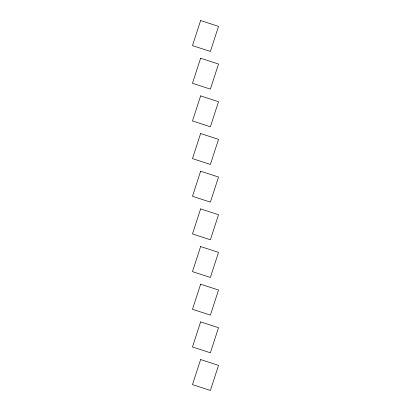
<?xml version="1.0" encoding="UTF-8"?>
<svg xmlns="http://www.w3.org/2000/svg" width="411" height="411" viewBox="0 0 411 411"><rect width="100%" height="100%" fill="white"/><g stroke="black" fill="none" stroke-linecap="round" stroke-linejoin="round"><path stroke-width="0.62" d="M200.619 20.55L192.471 45.626L210.381 51.447L218.529 26.371L200.619 20.55M200.619 58.218L192.471 83.294L210.381 89.115L218.529 64.039L200.619 58.218M200.619 95.886L192.471 120.962L210.381 126.778L218.529 101.702L200.619 95.886M200.619 133.549L192.471 158.625L210.381 164.446L218.529 139.37L200.619 133.549M200.619 171.217L192.471 196.294L210.381 202.114L218.529 177.038L200.619 171.217M200.619 208.886L192.471 233.962L210.381 239.783L218.529 214.706L200.619 208.886M200.619 246.554L192.471 271.63L210.381 277.451L218.529 252.375L200.619 246.554M200.619 284.222L192.471 309.298L210.381 315.114L218.529 290.038L200.619 284.222M200.619 321.885L192.471 346.961L210.381 352.782L218.529 327.706L200.619 321.885M200.619 359.553L192.471 384.629L210.381 390.45L218.529 365.374L200.619 359.553"/></g></svg>
